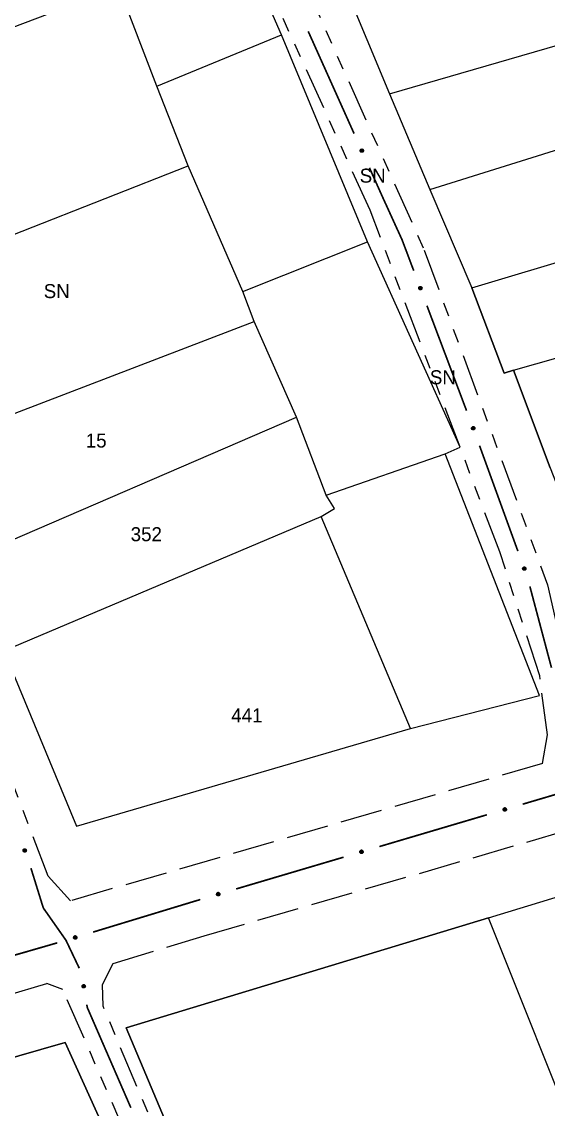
# Model space of a CAD drawing. Extents: x 204373 to 205952, y 4873300 to 4875179.
# Drawn here: x 205249 to 205305.4, y 4874482.8 to 4874599.2 of the extents above; entities that cross this region are included whole.
import ezdxf
from ezdxf.enums import TextEntityAlignment as Align

# ---------------------------------------------------------------- set-up
doc = ezdxf.new("R2010")
doc.units = 0
doc.header["$LTSCALE"] = 1.5
doc.header["$MEASUREMENT"] = 0
doc.linetypes.add('TRACO_11', pattern=[8, 3, -1, 3, -1])
doc.linetypes.add('TRACO_25', pattern=[8, 3, -1, 1, -1, 1, -1])
for name, color, linetype in [('CD_MALHA_LOTES', 7, 'CONTINUOUS'), ('RU-QUADRA', 220, 'CONTINUOUS'), ('SV-EIXO-RUA-N-PAV', 6, 'CONTINUOUS'), ('SV-EIXO-RUA-PAV', 20, 'CONTINUOUS'), ('SV-RUA-NAO-PAV', 7, 'CONTINUOUS'), ('SV-RUA-PAVIM', 7, 'CONTINUOUS'), ('Th_NmrPort', 1, 'CONTINUOUS')]:
    doc.layers.add(name, color=color, linetype=linetype)

msp = doc.modelspace()

# ---------------------------------------------------------------- linework, layer by layer
at = {"layer": 'CD_MALHA_LOTES', "linetype": 'Continuous', "flags": 128}
for points in [[(205271.74929, 4874631.35214), (205288.385324, 4874591.465745)], [(205276.814019, 4874597.77716), (205266.012427, 4874622.390624)], [(205223.779973, 4874589.454622), (205259.372104, 4874602.912343)], [(205263.444836, 4874592.287826), (205259.372104, 4874602.912343)], [(205288.385324, 4874591.465745), (205312.888398, 4874598.581157)], [(205263.444836, 4874592.287826), (205276.814019, 4874597.77716)], [(205286.021934, 4874575.64275), (205276.814019, 4874597.77716)], [(205266.809266, 4874583.788213), (205263.444836, 4874592.287826)], [(205288.385324, 4874591.465745), (205292.694658, 4874581.243603)], [(205292.694658, 4874581.243603), (205316.997298, 4874588.860101)], [(205231.217135, 4874569.799266), (205266.809266, 4874583.788213)], [(205272.65275, 4874570.330492), (205266.809266, 4874583.788213)], [(205292.694658, 4874581.243603), (205297.204426, 4874570.720811)], [(205297.204426, 4874570.720811), (205321.607284, 4874578.036657)], [(205272.65275, 4874570.330492), (205286.021934, 4874575.64275)], [(205295.93815, 4874553.685415), (205286.021934, 4874575.64275)], [(205300.661915, 4874561.601057), (205297.204426, 4874570.720811)], [(205273.892277, 4874567.143137), (205272.65275, 4874570.330492)], [(205301.664086, 4874561.901708), (205325.315315, 4874568.616252)], [(205238.300146, 4874553.50834), (205273.892277, 4874567.143137)], [(205278.407697, 4874556.87277), (205273.892277, 4874567.143137)], [(205301.664086, 4874561.901708), (205300.661915, 4874561.601057)], [(205305.572552, 4874551.479133), (205301.664086, 4874561.901708)], [(205242.992641, 4874541.644296), (205278.407697, 4874556.87277)], [(205281.595052, 4874548.550232), (205278.407697, 4874556.87277)], [(205281.595052, 4874548.550232), (205294.344472, 4874552.977114)], [(205294.344472, 4874552.977114), (205295.93815, 4874553.685415)], [(205304.437763, 4874527.124123), (205294.344472, 4874552.977114)], [(205282.480428, 4874547.13363), (205281.595052, 4874548.550232)], [(205281.063826, 4874546.248253), (205282.480428, 4874547.13363)], [(205247.065372, 4874531.905156), (205281.063826, 4874546.248253)], [(205290.625891, 4874523.582618), (205281.063826, 4874546.248253)], [(205247.065372, 4874531.905156), (205254.856685, 4874513.135176)], [(205290.625891, 4874523.582618), (205304.437763, 4874527.124123)], [(205298.987861, 4874503.309556), (205317.594258, 4874508.982489)], [(205298.987861, 4874503.309556), (205260.171095, 4874491.554165)], [(205319.466833, 4874452.110313), (205298.987861, 4874503.309556)], [(205260.171095, 4874491.554165), (205276.817517, 4874452.111004)], [(205226.194305, 4874482.09306), (205253.644514, 4874489.986522)], [(205253.644514, 4874489.986522), (205260.918525, 4874473.918422)]]:
    msp.add_lwpolyline(points, dxfattribs=at)
at = {"layer": 'CD_MALHA_LOTES', "linetype": 'Continuous'}
msp.add_lwpolyline([(205254.856685, 4874513.135176), (205290.625891, 4874523.582618)], dxfattribs=at)
at = {"layer": 'RU-QUADRA', "linetype": 'Continuous', "flags": 128}
for points in [[(205271.74929, 4874631.35214), (205288.385324, 4874591.465745), (205292.694658, 4874581.243603), (205297.204426, 4874570.720811), (205300.661915, 4874561.601057), (205301.664086, 4874561.901708), (205305.572552, 4874551.479133), (205313.489701, 4874531.335501), (205349.46763, 4874542.058728), (205350.269367, 4874540.154603), (205356.683259, 4874542.259162), (205364.700625, 4874544.564155), (205379.983729, 4874548.873489), (205372.818208, 4874567.213213), (205361.193028, 4874597.779421), (205359.689772, 4874597.178118), (205354.27805, 4874612.210679)], [(205219.530166, 4874599.547913), (205223.779973, 4874589.454622), (205231.217135, 4874569.799266), (205238.300146, 4874553.50834), (205242.992641, 4874541.644296), (205247.065372, 4874531.905156), (205254.856685, 4874513.135176), (205290.625891, 4874523.582618), (205304.437763, 4874527.124123), (205294.344472, 4874552.977114), (205295.93815, 4874553.685415), (205286.021934, 4874575.64275), (205276.814019, 4874597.77716), (205266.012427, 4874622.390624)], [(205290.032701, 4874403.149019), (205280.885609, 4874427.024481), (205277.137127, 4874436.808653), (205273.733912, 4874445.691621), (205271.914408, 4874444.984036), (205268.726518, 4874452.111135), (205263.714627, 4874463.316117), (205265.449728, 4874463.972178), (205260.918525, 4874473.918422), (205253.644514, 4874489.986522), (205226.194305, 4874482.09306), (205201.517667, 4874474.240675), (205200.774399, 4874475.631881), (205120.563965, 4874452.113537), (205119.159307, 4874451.70168), (205110.070821, 4874449.042619), (205100.829044, 4874446.33871), (205069.595606, 4874437.2006), (205089.963949, 4874389.539688)]]:
    msp.add_lwpolyline(points, dxfattribs=at)
msp.add_lwpolyline([(205416.603798, 4874452.108738), (205416.976804, 4874451.103259), (205415.037977, 4874450.571767), (205422.624669, 4874429.964889), (205410.67926, 4874426.345807), (205387.079887, 4874419.19594), (205358.446072, 4874410.520796), (205348.599362, 4874407.537553), (205338.516006, 4874404.482614), (205301.634232, 4874393.308598), (205276.817517, 4874452.111004), (205260.171095, 4874491.554165), (205298.983659, 4874503.323375), (205317.594258, 4874508.982489), (205345.635424, 4874517.509251), (205372.932322, 4874525.809696), (205386.700475, 4874529.996318), (205393.145837, 4874513.417778), (205399.393816, 4874498.06299), (205405.138462, 4874481.898664), (205411.802473, 4874465.051233)], close=True, dxfattribs=at)
at = {"layer": 'SV-EIXO-RUA-N-PAV', "const_width": 0.18}
for points in [[(205279.669773, 4874598.169024), (205284.587374, 4874587.22292)], [(205286.226574, 4874583.574218), (205287.455974, 4874580.837692)], [(205287.455974, 4874580.837692), (205287.62291, 4874580.466109)], [(205287.62291, 4874580.466109), (205289.529469, 4874576.287906)], [(205289.529469, 4874576.287906), (205289.727452, 4874575.854029)], [(205289.727452, 4874575.854029), (205290.972512, 4874572.558279)], [(205292.386115, 4874568.816391), (205296.626921, 4874557.590726)], [(205298.018242, 4874553.840572), (205302.12423, 4874542.564897)], [(205303.41035, 4874538.780384), (205305.724667, 4874530.083032)], [(205249.974935, 4874508.64319), (205251.163201, 4874504.823762)], [(205251.163201, 4874504.823762), (205251.299819, 4874504.384632)], [(205251.299819, 4874504.384632), (205253.333054, 4874501.486646)], [(205253.333054, 4874501.486646), (205253.730815, 4874500.919715)], [(205253.730815, 4874500.919715), (205255.152442, 4874497.933378)], [(205255.960828, 4874494.03291), (205256.013604, 4874493.72505)], [(205256.013604, 4874493.72505), (205260.677403, 4874483.008235)]]:
    msp.add_lwpolyline(points, dxfattribs=at)
at = {"layer": 'SV-EIXO-RUA-N-PAV'}
for points in [[(205285.448506, 4874585.574742), (205285.494466, 4874585.558017), (205285.530547, 4874585.534245), (205285.554933, 4874585.505757), (205285.569919, 4874585.474963), (205285.581701, 4874585.441734), (205285.586189, 4874585.40561), (205285.582288, 4874585.364414), (205285.565835, 4874585.318192), (205285.539054, 4874585.282831), (205285.512403, 4874585.257429), (205285.481193, 4874585.239954), (205285.44872, 4874585.229049), (205285.411043, 4874585.225628), (205285.369333, 4874585.229989), (205285.323255, 4874585.247658), (205285.288043, 4874585.271206), (205285.265179, 4874585.299381), (205285.24781, 4874585.330868), (205285.236187, 4874585.364937), (205285.231987, 4874585.400422), (205285.236452, 4874585.44241), (205285.254495, 4874585.487658), (205285.27758, 4874585.523046), (205285.305426, 4874585.5463), (205285.336811, 4874585.562702), (205285.369996, 4874585.574924), (205285.406121, 4874585.580947), (205285.448506, 4874585.574742)], [(205291.731514, 4874570.860647), (205291.776368, 4874570.84115), (205291.810932, 4874570.815222), (205291.833535, 4874570.785299), (205291.846614, 4874570.753649), (205291.856348, 4874570.719762), (205291.858624, 4874570.683432), (205291.852218, 4874570.642551), (205291.832976, 4874570.597418), (205291.804088, 4874570.563757), (205291.775938, 4874570.540027), (205291.74372, 4874570.524489), (205291.710642, 4874570.515585), (205291.672827, 4874570.514469), (205291.63146, 4874570.521365), (205291.586546, 4874570.541811), (205291.552835, 4874570.567463), (205291.531732, 4874570.59698), (205291.516316, 4874570.629469), (205291.506794, 4874570.664183), (205291.504765, 4874570.699858), (205291.511783, 4874570.741495), (205291.532552, 4874570.785558), (205291.557752, 4874570.819473), (205291.586965, 4874570.840985), (205291.619292, 4874570.855442), (205291.653161, 4874570.865618), (205291.689586, 4874570.869426), (205291.731514, 4874570.860647)], [(205297.393897, 4874555.876835), (205297.438515, 4874555.856802), (205297.472765, 4874555.830462), (205297.495008, 4874555.80027), (205297.507707, 4874555.768465), (205297.517034, 4874555.734464), (205297.518874, 4874555.69811), (205297.511979, 4874555.657308), (205297.492198, 4874555.612409), (205297.462909, 4874555.579097), (205297.434476, 4874555.555706), (205297.402074, 4874555.540555), (205297.368892, 4874555.532047), (205297.331066, 4874555.531385), (205297.289785, 4874555.538776), (205297.245119, 4874555.559759), (205297.211718, 4874555.585813), (205297.190971, 4874555.615581), (205297.175945, 4874555.648252), (205297.166839, 4874555.683078), (205297.165238, 4874555.718775), (205297.172755, 4874555.760325), (205297.194049, 4874555.804136), (205297.219655, 4874555.837746), (205297.249123, 4874555.858906), (205297.281621, 4874555.872975), (205297.31561, 4874555.882744), (205297.352077, 4874555.886116), (205297.393897, 4874555.876835)], [(205302.862835, 4874540.858291), (205302.907452, 4874540.838258), (205302.941703, 4874540.811918), (205302.963946, 4874540.781726), (205302.976645, 4874540.749922), (205302.985972, 4874540.715921), (205302.987812, 4874540.679566), (205302.980917, 4874540.638764), (205302.961136, 4874540.593865), (205302.931846, 4874540.560553), (205302.903413, 4874540.537162), (205302.871012, 4874540.522011), (205302.83783, 4874540.513504), (205302.800003, 4874540.512841), (205302.758723, 4874540.520232), (205302.714057, 4874540.541215), (205302.680656, 4874540.567269), (205302.659908, 4874540.597037), (205302.644882, 4874540.629708), (205302.635776, 4874540.664534), (205302.634175, 4874540.700231), (205302.641692, 4874540.741781), (205302.662987, 4874540.785592), (205302.688592, 4874540.819202), (205302.718061, 4874540.840362), (205302.750558, 4874540.854431), (205302.784547, 4874540.8642), (205302.821015, 4874540.867572), (205302.862835, 4874540.858291)], [(205249.356616, 4874510.699787), (205249.40143, 4874510.680197), (205249.43594, 4874510.654197), (205249.458481, 4874510.624227), (205249.471494, 4874510.59255), (205249.481157, 4874510.558643), (205249.483358, 4874510.522308), (205249.476867, 4874510.48144), (205249.457531, 4874510.436348), (205249.428573, 4874510.402747), (205249.400374, 4874510.379075), (205249.368124, 4874510.363604), (205249.335028, 4874510.354769), (205249.29721, 4874510.353731), (205249.255858, 4874510.360713), (205249.210986, 4874510.381253), (205249.177329, 4874510.406975), (205249.156287, 4874510.436536), (205249.140939, 4874510.469056), (205249.131488, 4874510.50379), (205249.129534, 4874510.53947), (205249.136639, 4874510.581092), (205249.157499, 4874510.625112), (205249.18277, 4874510.658974), (205249.212027, 4874510.680425), (205249.244384, 4874510.694815), (205249.278274, 4874510.70492), (205249.314707, 4874510.708653), (205249.356616, 4874510.699787)], [(205255.707121, 4874496.164369), (205255.747447, 4874496.136694), (205255.776446, 4874496.104664), (205255.792944, 4874496.070987), (205255.799762, 4874496.037427), (205255.802871, 4874496.002307), (205255.798193, 4874495.966207), (205255.784126, 4874495.927291), (205255.756649, 4874495.886644), (205255.721884, 4874495.859094), (205255.689733, 4874495.841154), (205255.655148, 4874495.832029), (205255.62098, 4874495.82958), (205255.583643, 4874495.83568), (205255.544344, 4874495.85032), (205255.50414, 4874495.878938), (205255.475926, 4874495.910536), (205255.460824, 4874495.943528), (205255.451871, 4874495.978356), (205255.449127, 4874496.014249), (205255.453923, 4874496.049658), (205255.468735, 4874496.089199), (205255.497507, 4874496.128506), (205255.5287, 4874496.157006), (205255.561472, 4874496.172567), (205255.595959, 4874496.18061), (205255.631146, 4874496.184156), (205255.66763, 4874496.180965), (205255.707121, 4874496.164369)]]:
    msp.add_lwpolyline(points, close=True, dxfattribs=at)
for points in [[(205285.254495, 4874585.487658), (205285.411043, 4874585.225628)], [(205285.266013, 4874585.502962), (205285.426986, 4874585.231223)], [(205285.27758, 4874585.523046), (205285.44872, 4874585.229049)], [(205285.292224, 4874585.531192), (205285.463262, 4874585.237049)], [(205285.305426, 4874585.5463), (205285.481193, 4874585.239954)], [(205285.321789, 4874585.551954), (205285.493694, 4874585.249225)], [(205285.336811, 4874585.562702), (205285.512403, 4874585.257429)], [(205285.355955, 4874585.565807), (205285.525316, 4874585.275398)], [(205285.369996, 4874585.574924), (205285.539054, 4874585.282831)], [(205285.389868, 4874585.573563), (205285.550968, 4874585.304873)], [(205285.406121, 4874585.580947), (205285.565835, 4874585.318192)], [(205285.426018, 4874585.576341), (205285.570901, 4874585.343746)], [(205285.448506, 4874585.574742), (205285.582288, 4874585.364414)], [(205285.473171, 4874585.564615), (205285.580824, 4874585.391585)], [(205285.494466, 4874585.558017), (205285.586189, 4874585.40561)], [(205285.515093, 4874585.544555), (205285.579417, 4874585.431343)], [(205285.530547, 4874585.534245), (205285.581701, 4874585.441734)], [(205285.231987, 4874585.400422), (205285.323255, 4874585.247658)], [(205285.236187, 4874585.364937), (205285.288043, 4874585.271206)], [(205285.236445, 4874585.378982), (205285.302574, 4874585.265084)], [(205285.236452, 4874585.44241), (205285.369333, 4874585.229989)], [(205285.238647, 4874585.417368), (205285.342691, 4874585.24571)], [(205285.248442, 4874585.462158), (205285.388474, 4874585.230376)], [(205291.504765, 4874570.699858), (205291.586546, 4874570.541811)], [(205291.506794, 4874570.664183), (205291.552835, 4874570.567463)], [(205291.507908, 4874570.678186), (205291.566966, 4874570.560466)], [(205291.511783, 4874570.741495), (205291.63146, 4874570.521365)], [(205291.512446, 4874570.716366), (205291.605827, 4874570.538681)], [(205291.524956, 4874570.760475), (205291.650589, 4874570.520584)], [(205291.532552, 4874570.785558), (205291.672827, 4874570.514469)], [(205291.544982, 4874570.800131), (205291.689082, 4874570.51908)], [(205291.557752, 4874570.819473), (205291.710642, 4874570.515585)], [(205291.572866, 4874570.82671), (205291.725645, 4874570.522683)], [(205291.586965, 4874570.840985), (205291.74372, 4874570.524489)], [(205291.603643, 4874570.84563), (205291.756763, 4874570.53298)], [(205291.619292, 4874570.855442), (205291.775938, 4874570.540027)], [(205291.63859, 4874570.857374), (205291.789923, 4874570.557176)], [(205291.653161, 4874570.865618), (205291.804088, 4874570.563757)], [(205291.672913, 4874570.863047), (205291.817325, 4874570.585031)], [(205291.689586, 4874570.869426), (205291.832976, 4874570.597418)], [(205291.709165, 4874570.863614), (205291.839592, 4874570.622616)], [(205291.731514, 4874570.860647), (205291.852218, 4874570.642551)], [(205291.755515, 4874570.849034), (205291.852413, 4874570.669761)], [(205291.776368, 4874570.84115), (205291.858624, 4874570.683432)], [(205291.796135, 4874570.826455), (205291.853435, 4874570.70953)], [(205291.810932, 4874570.815222), (205291.856348, 4874570.719762)], [(205297.165238, 4874555.718775), (205297.245119, 4874555.559759)], [(205297.166839, 4874555.683078), (205297.211718, 4874555.585813)], [(205297.168121, 4874555.697066), (205297.225764, 4874555.578648)], [(205297.172755, 4874555.760325), (205297.289785, 4874555.538776)], [(205297.173116, 4874555.735189), (205297.264361, 4874555.556398)], [(205297.186153, 4874555.779146), (205297.308903, 4874555.537766)], [(205297.194049, 4874555.804136), (205297.331066, 4874555.531385)], [(205297.206654, 4874555.818559), (205297.347375, 4874555.535801)], [(205297.219655, 4874555.837746), (205297.368892, 4874555.532047)], [(205297.234854, 4874555.844802), (205297.383979, 4874555.538965)], [(205297.249123, 4874555.858906), (205297.402074, 4874555.540555)], [(205297.265856, 4874555.863352), (205297.415218, 4874555.548888)], [(205297.281621, 4874555.872975), (205297.434476, 4874555.555706)], [(205297.300941, 4874555.874675), (205297.448666, 4874555.572686)], [(205297.31561, 4874555.882744), (205297.462909, 4874555.579097)], [(205297.335329, 4874555.879937), (205297.476399, 4874555.600211)], [(205297.352077, 4874555.886116), (205297.492198, 4874555.612409)], [(205297.371585, 4874555.88007), (205297.499115, 4874555.637526)], [(205297.393897, 4874555.876835), (205297.511979, 4874555.657308)], [(205297.417757, 4874555.864935), (205297.512501, 4874555.684514)], [(205297.438515, 4874555.856802), (205297.518874, 4874555.69811)], [(205297.458104, 4874555.841871), (205297.513998, 4874555.724268)], [(205297.472765, 4874555.830462), (205297.517034, 4874555.734464)], [(205302.634175, 4874540.700231), (205302.714057, 4874540.541215)], [(205302.635776, 4874540.664534), (205302.680656, 4874540.567269)], [(205302.637058, 4874540.678522), (205302.694701, 4874540.560104)], [(205302.641692, 4874540.741781), (205302.758723, 4874540.520232)], [(205302.642054, 4874540.716646), (205302.733299, 4874540.537854)], [(205302.655091, 4874540.760602), (205302.777841, 4874540.519222)], [(205302.662987, 4874540.785592), (205302.800003, 4874540.512841)], [(205302.675591, 4874540.800015), (205302.816312, 4874540.517257)], [(205302.688592, 4874540.819202), (205302.83783, 4874540.513504)], [(205302.703791, 4874540.826258), (205302.852917, 4874540.520421)], [(205302.718061, 4874540.840362), (205302.871012, 4874540.522011)], [(205302.734793, 4874540.844808), (205302.884156, 4874540.530345)], [(205302.750558, 4874540.854431), (205302.903413, 4874540.537162)], [(205302.769878, 4874540.856132), (205302.917603, 4874540.554142)], [(205302.784547, 4874540.8642), (205302.931846, 4874540.560553)], [(205302.804267, 4874540.861393), (205302.945337, 4874540.581667)], [(205302.821015, 4874540.867572), (205302.961136, 4874540.593865)], [(205302.840523, 4874540.861526), (205302.968053, 4874540.618982)], [(205302.862835, 4874540.858291), (205302.980917, 4874540.638764)], [(205302.886695, 4874540.846392), (205302.981438, 4874540.66597)], [(205302.907452, 4874540.838258), (205302.987812, 4874540.679566)], [(205302.927041, 4874540.823327), (205302.982936, 4874540.705724)], [(205302.941703, 4874540.811918), (205302.985972, 4874540.715921)], [(205249.129534, 4874510.53947), (205249.210986, 4874510.381253)], [(205249.131488, 4874510.50379), (205249.177329, 4874510.406975)], [(205249.132631, 4874510.51779), (205249.191445, 4874510.399949)], [(205249.136639, 4874510.581092), (205249.255858, 4874510.360713)], [(205249.137249, 4874510.555962), (205249.230261, 4874510.378083)], [(205249.14985, 4874510.600045), (205249.274985, 4874510.359892)], [(205249.157499, 4874510.625112), (205249.29721, 4874510.353731)], [(205249.169959, 4874510.639659), (205249.313474, 4874510.358309)], [(205249.18277, 4874510.658974), (205249.335028, 4874510.354769)], [(205249.197898, 4874510.66618), (205249.350045, 4874510.361835)], [(205249.212027, 4874510.680425), (205249.368124, 4874510.363604)], [(205249.228715, 4874510.685036), (205249.381184, 4874510.372068)], [(205249.244384, 4874510.694815), (205249.400374, 4874510.379075)], [(205249.263686, 4874510.696707), (205249.414395, 4874510.396195)], [(205249.278274, 4874510.70492), (205249.428573, 4874510.402747)], [(205249.298021, 4874510.702309), (205249.441854, 4874510.423993)], [(205249.314707, 4874510.708653), (205249.457531, 4874510.436348)], [(205249.334273, 4874510.702801), (205249.464199, 4874510.461532)], [(205249.356616, 4874510.699787), (205249.476867, 4874510.48144)], [(205249.380593, 4874510.688124), (205249.477119, 4874510.50865)], [(205249.40143, 4874510.680197), (205249.483358, 4874510.522308)], [(205249.421166, 4874510.66546), (205249.478223, 4874510.548417)], [(205249.43594, 4874510.654197), (205249.481157, 4874510.558643)], [(205255.449127, 4874496.014249), (205255.475926, 4874495.910536)], [(205255.452885, 4874496.027783), (205255.488467, 4874495.900978)], [(205255.453923, 4874496.049658), (205255.50414, 4874495.878938)], [(205255.464605, 4874496.064403), (205255.522474, 4874495.872197)], [(205255.468735, 4874496.089199), (205255.544344, 4874495.85032)], [(205255.485278, 4874496.105327), (205255.562975, 4874495.845914)], [(205255.497507, 4874496.128506), (205255.583643, 4874495.83568)], [(205255.512483, 4874496.140448), (205255.600478, 4874495.837114)], [(205255.5287, 4874496.157006), (205255.62098, 4874495.82958)], [(205255.544914, 4874496.161236), (205255.63706, 4874495.833694)], [(205255.561472, 4874496.172567), (205255.655148, 4874495.832029)], [(205255.578729, 4874496.173955), (205255.669568, 4874495.837883)], [(205255.595959, 4874496.18061), (205255.689733, 4874495.841154)], [(205255.615272, 4874496.178835), (205255.706726, 4874495.855328)], [(205255.631146, 4874496.184156), (205255.721884, 4874495.859094)], [(205255.650048, 4874496.177874), (205255.738926, 4874495.877461)], [(205255.66763, 4874496.180965), (205255.756649, 4874495.886644)], [(205255.685745, 4874496.171534), (205255.767938, 4874495.910123)], [(205255.707121, 4874496.164369), (205255.784126, 4874495.927291)], [(205255.728475, 4874496.148402), (205255.789495, 4874495.953967)], [(205255.747447, 4874496.136694), (205255.798193, 4874495.966207)], [(205255.764057, 4874496.118507), (205255.798064, 4874495.992816)], [(205255.776446, 4874496.104664), (205255.802871, 4874496.002307)]]:
    msp.add_lwpolyline(points, dxfattribs=at)
at = {"layer": 'SV-EIXO-RUA-PAV', "const_width": 0.18}
for points in [[(205307.855085, 4874517.025724), (205302.639125, 4874515.48435)], [(205298.803113, 4874514.350765), (205287.295078, 4874510.950011)], [(205283.459066, 4874509.816427), (205271.951031, 4874506.415673)], [(205268.115019, 4874505.282089), (205267.362861, 4874505.059818)], [(205267.362861, 4874505.059818), (205256.631182, 4874501.800567)], [(205252.799866, 4874500.651475), (205242.229889, 4874497.605889)]]:
    msp.add_lwpolyline(points, dxfattribs=at)
at = {"layer": 'SV-EIXO-RUA-PAV'}
for points in [[(205300.890105, 4874514.852708), (205300.867352, 4874514.809415), (205300.838943, 4874514.77686), (205300.807434, 4874514.756526), (205300.774905, 4874514.745819), (205300.740392, 4874514.738612), (205300.703993, 4874514.739024), (205300.663695, 4874514.748429), (205300.620106, 4874514.77095), (205300.588669, 4874514.802243), (205300.567082, 4874514.832068), (205300.553963, 4874514.865345), (205300.547525, 4874514.89899), (205300.549202, 4874514.936785), (205300.559133, 4874514.977529), (205300.582838, 4874515.020812), (205300.610908, 4874515.052537), (205300.641902, 4874515.071404), (205300.67544, 4874515.084381), (205300.710762, 4874515.091315), (205300.74649, 4874515.090705), (205300.787496, 4874515.080633), (205300.829905, 4874515.05667), (205300.861867, 4874515.029035), (205300.881165, 4874514.998314), (205300.893197, 4874514.965008), (205300.900845, 4874514.93048), (205300.901955, 4874514.893874), (205300.890105, 4874514.852708)], [(205285.546058, 4874510.31837), (205285.523305, 4874510.275077), (205285.494896, 4874510.242521), (205285.463387, 4874510.222188), (205285.430858, 4874510.21148), (205285.396345, 4874510.204274), (205285.359946, 4874510.204686), (205285.319648, 4874510.214091), (205285.276059, 4874510.236612), (205285.244622, 4874510.267905), (205285.223035, 4874510.29773), (205285.209916, 4874510.331007), (205285.203478, 4874510.364651), (205285.205155, 4874510.402446), (205285.215086, 4874510.443191), (205285.238791, 4874510.486474), (205285.266861, 4874510.518199), (205285.297855, 4874510.537066), (205285.331393, 4874510.550043), (205285.366716, 4874510.556977), (205285.402443, 4874510.556367), (205285.443449, 4874510.546295), (205285.485858, 4874510.522331), (205285.517821, 4874510.494696), (205285.537118, 4874510.463976), (205285.54915, 4874510.43067), (205285.556798, 4874510.396142), (205285.557908, 4874510.359536), (205285.546058, 4874510.31837)], [(205270.202011, 4874505.784032), (205270.179258, 4874505.740739), (205270.150849, 4874505.708183), (205270.11934, 4874505.68785), (205270.086811, 4874505.677142), (205270.052298, 4874505.669936), (205270.015899, 4874505.670348), (205269.975602, 4874505.679753), (205269.932012, 4874505.702273), (205269.900575, 4874505.733567), (205269.878988, 4874505.763392), (205269.865869, 4874505.796669), (205269.859431, 4874505.830313), (205269.861109, 4874505.868108), (205269.871039, 4874505.908853), (205269.894745, 4874505.952135), (205269.922814, 4874505.983861), (205269.953808, 4874506.002728), (205269.987346, 4874506.015704), (205270.022669, 4874506.022639), (205270.058396, 4874506.022029), (205270.099402, 4874506.011957), (205270.141812, 4874505.987993), (205270.173774, 4874505.960358), (205270.193071, 4874505.929638), (205270.205103, 4874505.896332), (205270.212751, 4874505.861804), (205270.213861, 4874505.825198), (205270.202011, 4874505.784032)], [(205254.886961, 4874501.155795), (205254.864533, 4874501.112332), (205254.83637, 4874501.079564), (205254.805014, 4874501.058994), (205254.772567, 4874501.048042), (205254.738109, 4874501.040577), (205254.701708, 4874501.040715), (205254.661341, 4874501.049817), (205254.617584, 4874501.072009), (205254.585912, 4874501.103066), (205254.564101, 4874501.132727), (205254.550733, 4874501.165905), (205254.544042, 4874501.1995), (205254.545435, 4874501.237306), (205254.555059, 4874501.278124), (205254.578439, 4874501.321584), (205254.606269, 4874501.35352), (205254.63712, 4874501.372619), (205254.670559, 4874501.385847), (205254.705829, 4874501.393047), (205254.74156, 4874501.392706), (205254.78264, 4874501.382942), (205254.825229, 4874501.359298), (205254.857398, 4874501.331904), (205254.876926, 4874501.301329), (205254.889208, 4874501.268115), (205254.897116, 4874501.233646), (205254.8985, 4874501.197049), (205254.886961, 4874501.155795)]]:
    msp.add_lwpolyline(points, close=True, dxfattribs=at)
for points in [[(205300.861867, 4874515.029035), (205300.547525, 4874514.89899)], [(205300.829905, 4874515.05667), (205300.549202, 4874514.936785)], [(205300.843521, 4874515.043198), (205300.552602, 4874514.920234)], [(205300.86797, 4874515.013428), (205300.553496, 4874514.883504)], [(205300.881165, 4874514.998314), (205300.553963, 4874514.865345)], [(205300.805452, 4874515.066096), (205300.556942, 4874514.95851)], [(205300.787496, 4874515.080633), (205300.559133, 4874514.977529)], [(205300.884567, 4874514.981339), (205300.561468, 4874514.851711)], [(205300.893197, 4874514.965008), (205300.567082, 4874514.832068)], [(205300.762386, 4874515.081827), (205300.578294, 4874515.001814)], [(205300.74649, 4874515.090705), (205300.582838, 4874515.020812)], [(205300.893699, 4874514.94562), (205300.583151, 4874514.816856)], [(205300.900845, 4874514.93048), (205300.588669, 4874514.802243)], [(205300.724644, 4874515.089171), (205300.602888, 4874515.038962)], [(205300.896824, 4874514.910972), (205300.608908, 4874514.787473)], [(205300.710762, 4874515.091315), (205300.610908, 4874515.052537)], [(205300.901955, 4874514.893874), (205300.620106, 4874514.77095)], [(205300.894714, 4874514.874778), (205300.644748, 4874514.762492)], [(205300.890105, 4874514.852708), (205300.663695, 4874514.748429)], [(205300.876753, 4874514.82963), (205300.690817, 4874514.746227)], [(205300.867352, 4874514.809415), (205300.703993, 4874514.739024)], [(205300.851237, 4874514.790787), (205300.730402, 4874514.742273)], [(205300.838943, 4874514.77686), (205300.740392, 4874514.738612)], [(205285.517821, 4874510.494696), (205285.203478, 4874510.364651)], [(205285.485858, 4874510.522331), (205285.205155, 4874510.402446)], [(205285.499474, 4874510.50886), (205285.208555, 4874510.385895)], [(205285.523923, 4874510.47909), (205285.209449, 4874510.349165)], [(205285.537118, 4874510.463976), (205285.209916, 4874510.331007)], [(205285.461405, 4874510.531758), (205285.212895, 4874510.424172)], [(205285.443449, 4874510.546295), (205285.215086, 4874510.443191)], [(205285.54052, 4874510.447001), (205285.217421, 4874510.317373)], [(205285.54915, 4874510.43067), (205285.223035, 4874510.29773)], [(205285.418339, 4874510.547489), (205285.234247, 4874510.467476)], [(205285.402443, 4874510.556367), (205285.238791, 4874510.486474)], [(205285.549652, 4874510.411282), (205285.239104, 4874510.282517)], [(205285.556798, 4874510.396142), (205285.244622, 4874510.267905)], [(205285.380597, 4874510.554833), (205285.258841, 4874510.504624)], [(205285.552777, 4874510.376634), (205285.264861, 4874510.253135)], [(205285.366716, 4874510.556977), (205285.266861, 4874510.518199)], [(205285.557908, 4874510.359536), (205285.276059, 4874510.236612)], [(205285.550667, 4874510.340439), (205285.300701, 4874510.228154)], [(205285.546058, 4874510.31837), (205285.319648, 4874510.214091)], [(205285.532706, 4874510.295292), (205285.34677, 4874510.211888)], [(205285.523305, 4874510.275077), (205285.359946, 4874510.204686)], [(205285.50719, 4874510.256449), (205285.386356, 4874510.207935)], [(205285.494896, 4874510.242521), (205285.396345, 4874510.204274)], [(205270.173774, 4874505.960358), (205269.859431, 4874505.830313)], [(205270.141812, 4874505.987993), (205269.861109, 4874505.868108)], [(205270.155427, 4874505.974521), (205269.864508, 4874505.851557)], [(205270.179876, 4874505.944752), (205269.865402, 4874505.814827)], [(205270.193071, 4874505.929638), (205269.865869, 4874505.796669)], [(205270.117358, 4874505.99742), (205269.868848, 4874505.889834)], [(205270.099402, 4874506.011957), (205269.871039, 4874505.908853)], [(205270.196473, 4874505.912662), (205269.873374, 4874505.783034)], [(205270.205103, 4874505.896332), (205269.878988, 4874505.763392)], [(205270.074292, 4874506.013151), (205269.8902, 4874505.933138)], [(205270.058396, 4874506.022029), (205269.894745, 4874505.952135)], [(205270.205605, 4874505.876944), (205269.895057, 4874505.748179)], [(205270.212751, 4874505.861804), (205269.900575, 4874505.733567)], [(205270.03655, 4874506.020495), (205269.914794, 4874505.970286)], [(205270.20873, 4874505.842296), (205269.920814, 4874505.718797)], [(205270.022669, 4874506.022639), (205269.922814, 4874505.983861)], [(205270.213861, 4874505.825198), (205269.932012, 4874505.702273)], [(205270.20662, 4874505.806101), (205269.956654, 4874505.693816)], [(205270.202011, 4874505.784032), (205269.975602, 4874505.679753)], [(205270.188659, 4874505.760953), (205270.002723, 4874505.67755)], [(205270.179258, 4874505.740739), (205270.015899, 4874505.670348)], [(205270.163143, 4874505.72211), (205270.042309, 4874505.673597)], [(205270.150849, 4874505.708183), (205270.052298, 4874505.669936)], [(205254.857398, 4874501.331904), (205254.544042, 4874501.1995)], [(205254.825229, 4874501.359298), (205254.545435, 4874501.237306)], [(205254.838946, 4874501.345929), (205254.548959, 4874501.220781)], [(205254.863618, 4874501.316344), (205254.550129, 4874501.184059)], [(205254.876926, 4874501.301329), (205254.550733, 4874501.165905)], [(205254.800705, 4874501.368541), (205254.553011, 4874501.25909)], [(205254.78264, 4874501.382942), (205254.555059, 4874501.278124)], [(205254.880455, 4874501.28438), (205254.55834, 4874501.152327)], [(205254.889208, 4874501.268115), (205254.564101, 4874501.132727)], [(205254.757522, 4874501.383947), (205254.574037, 4874501.302553)], [(205254.74156, 4874501.392706), (205254.578439, 4874501.321584)], [(205254.889856, 4874501.248732), (205254.580285, 4874501.117636)], [(205254.897116, 4874501.233646), (205254.585912, 4874501.103066)], [(205254.719727, 4874501.391007), (205254.598351, 4874501.339884)], [(205254.893241, 4874501.214108), (205254.606262, 4874501.088448)], [(205254.705829, 4874501.393047), (205254.606269, 4874501.35352)], [(205254.8985, 4874501.197049), (205254.617584, 4874501.072009)], [(205254.891403, 4874501.177898), (205254.642288, 4874501.063737)], [(205254.886961, 4874501.155795), (205254.661341, 4874501.049817)], [(205254.873782, 4874501.132617), (205254.688478, 4874501.047818)], [(205254.864533, 4874501.112332), (205254.701708, 4874501.040715)], [(205254.848559, 4874501.093583), (205254.728092, 4874501.044162)], [(205254.83637, 4874501.079564), (205254.738109, 4874501.040577)]]:
    msp.add_lwpolyline(points, dxfattribs=at)
at = {"layer": 'SV-RUA-NAO-PAV', "linetype": 'TRACO_25'}
for points in [[(205254.195496, 4874505.143796, 10.046683), (205251.834112, 4874507.790626, 10.046683), (205222.046652, 4874585.485597, 10.542078), (205177.910202, 4874692.434319, 10.740235), (205154.799254, 4874753.30502, 10.269611), (205154.866326, 4874755.191903, 10.269611), (205155.94475, 4874757.293313, 10.096223), (205156.922086, 4874759.030801, 10.096223)], [(205261.970245, 4874642.815847, 10.319151), (205274.1884, 4874614.689586, 10.046683), (205292.094849, 4874574.756608, 9.972375), (205305.303021, 4874538.970252, 9.774217), (205308.065299, 4874526.662694, 9.427441), (205308.717647, 4874523.535832, 9.427441), (205310.073586, 4874521.383683, 9.52652)], [(205304.776477, 4874519.844181, 9.55129), (205305.286839, 4874522.913927, 9.52652), (205304.461083, 4874529.213457, 9.52652), (205300.19601, 4874542.466398, 9.55129), (205286.289592, 4874579.039529, 9.798986), (205265.167585, 4874625.596632, 9.898066), (205259.795516, 4874641.829732, 10.145762)], [(205275.300849, 4874452.111029, 9.848526), (205257.70539, 4874493.893328, 9.848526), (205257.650107, 4874496.184038, 9.848526), (205258.78117, 4874498.450182, 9.848526)], [(205272.177652, 4874452.111079, 9.798986), (205270.051294, 4874457.435617, 9.798986), (205253.38912, 4874495.670649, 10.145762), (205251.68218, 4874496.315959, 10.021914)]]:
    msp.add_polyline3d(points, dxfattribs=at)
at = {"layer": 'SV-RUA-PAVIM', "linetype": 'TRACO_11'}
for points in [[(205258.78117, 4874498.450182, 10.343921), (205268.526199, 4874501.39143, 9.650369), (205383.194919, 4874534.700965, 9.650369)], [(205304.776477, 4874519.844181, 9.52652), (205254.195496, 4874505.143796, 9.52652)], [(205103.111434, 4874452.11382, 10.343921), (205207.16016, 4874482.86991, 10.343921), (205251.68218, 4874496.315959, 10.343921)]]:
    msp.add_polyline3d(points, dxfattribs=at)

# ---------------------------------------------------------------- texts
at = {"layer": 'Th_NmrPort', "color": 1}
for s, p in [('SN', (205285.182737, 4874582.729159)), ('SN', (205251.342593, 4874570.377489)), ('SN', (205292.702002, 4874561.160739)), ('15', (205255.847184, 4874554.391183)), ('352', (205260.657603, 4874544.369476)), ('441', (205271.430433, 4874524.989496))]:
    msp.add_text(s, height=1.5, dxfattribs=at).set_placement(p, align=Align.MIDDLE_LEFT)

doc.saveas('drawing.dxf')
